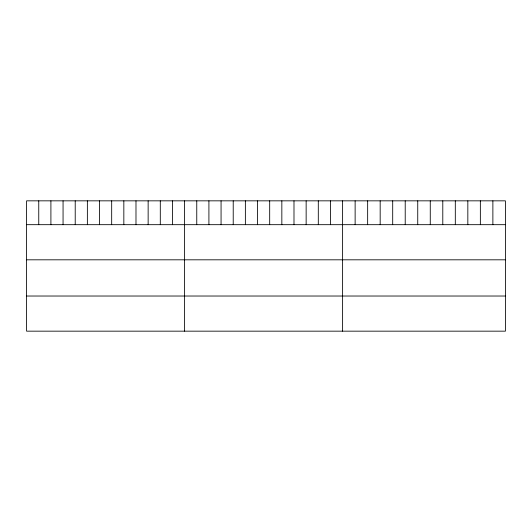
<?xml version="1.0" encoding="UTF-8"?>
<svg xmlns="http://www.w3.org/2000/svg" width="532" height="532" viewBox="0 0 532 532"><rect width="100%" height="100%" fill="white"/><g stroke="black" fill="none" stroke-linecap="round" stroke-linejoin="round"><path stroke-width="0.8" d="M505.4 224.677L505.4 331.163L26.6 331.163L26.6 200.837L505.4 200.837L505.4 224.677L26.6 224.677M26.6 259.815L505.4 259.815M26.6 296.025L505.4 296.025M492.878 200.837L492.878 224.677M480.356 200.837L480.356 224.677M467.834 200.837L467.834 224.677M455.312 200.837L455.312 224.677M442.79 200.837L442.79 224.677M430.268 200.837L430.268 224.677M417.74 200.837L417.74 224.677M405.218 200.837L405.218 224.677M392.696 200.837L392.696 224.677M380.174 200.837L380.174 224.677M367.652 200.837L367.652 224.677M355.13 200.837L355.13 224.677M342.608 200.837L342.608 331.163M330.452 200.837L330.452 224.677M318.302 200.837L318.302 224.677M306.146 200.837L306.146 224.677M293.99 200.837L293.99 224.677M281.84 200.837L281.84 224.677M269.684 200.837L269.684 224.677M257.528 200.837L257.528 224.677M245.372 200.837L245.372 224.677M233.222 200.837L233.222 224.677M221.066 200.837L221.066 224.677M208.91 200.837L208.91 224.677M196.76 200.837L196.76 224.677M184.604 200.837L184.604 331.163M172.448 200.837L172.448 224.677M160.298 200.837L160.298 224.677M148.142 200.837L148.142 224.677M135.986 200.837L135.986 224.677M123.836 200.837L123.836 224.677M111.68 200.837L111.68 224.677M99.524 200.837L99.524 224.677M87.368 200.837L87.368 224.677M75.218 200.837L75.218 224.677M63.062 200.837L63.062 224.677M50.906 200.837L50.906 224.677M38.756 200.837L38.756 224.677"/></g></svg>
